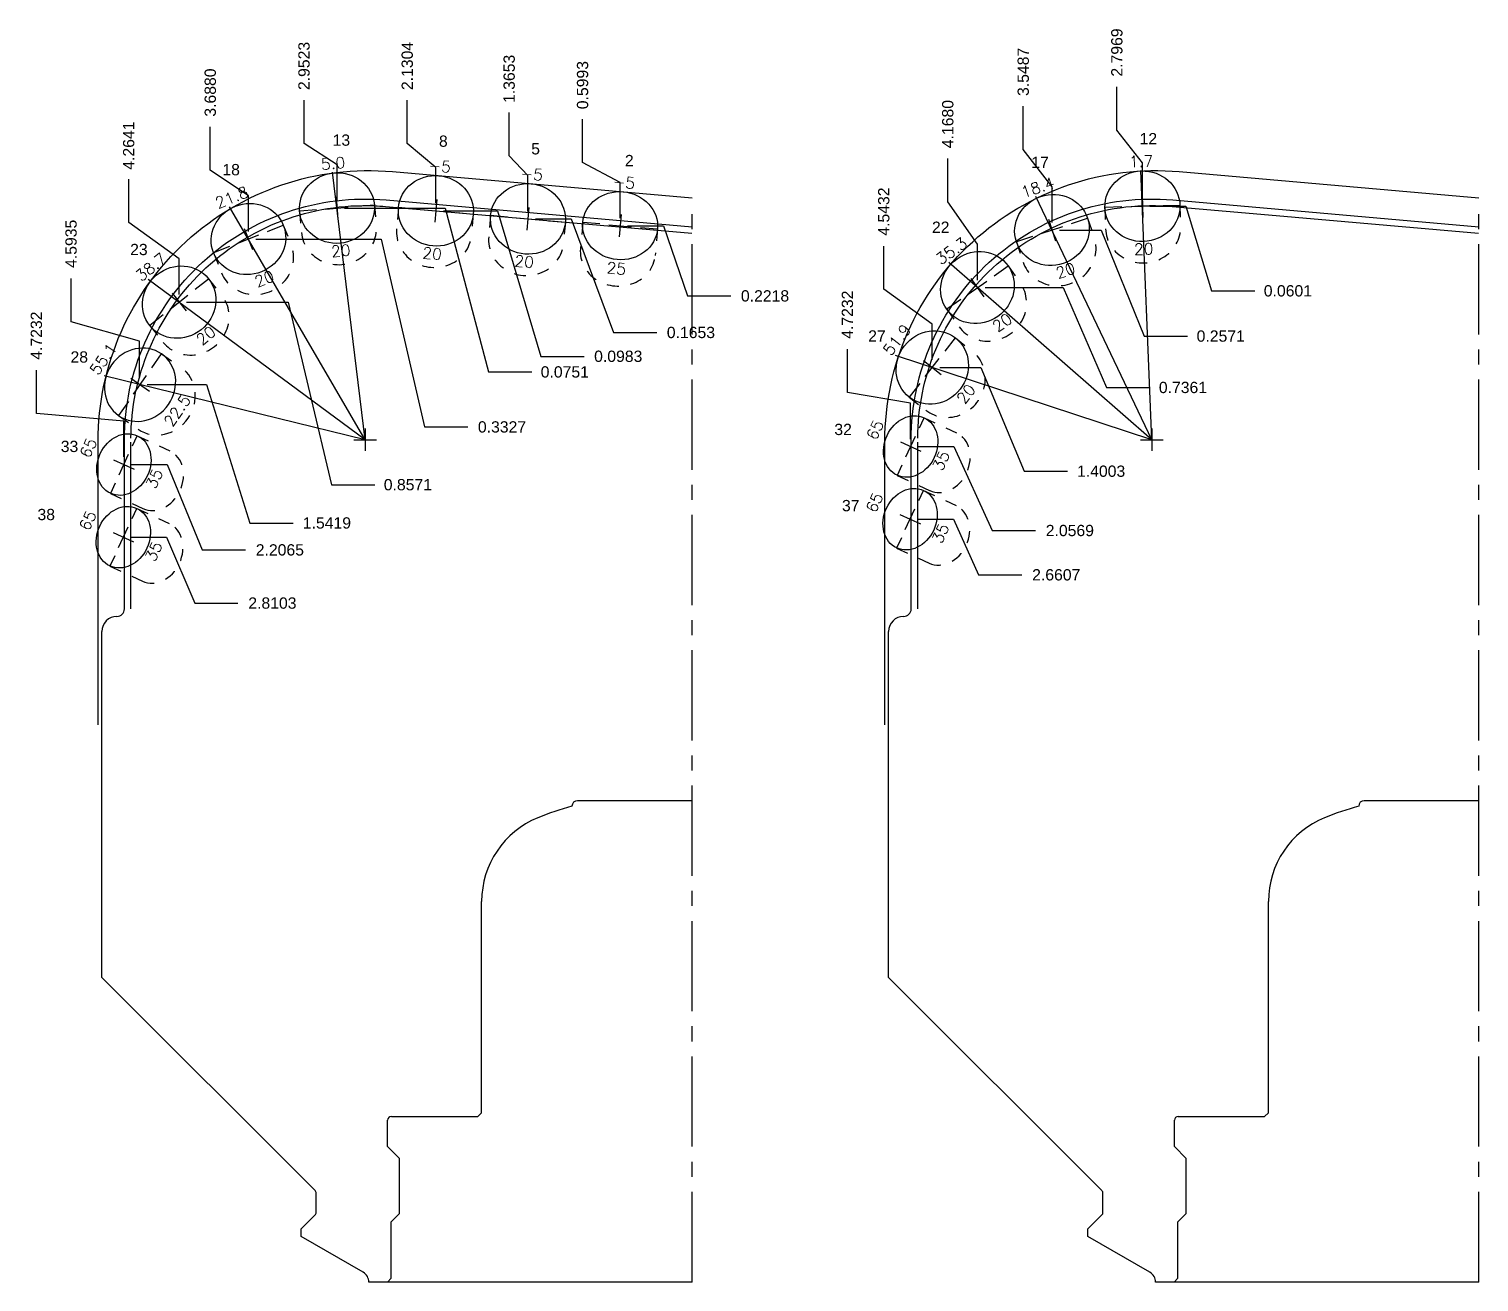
# Model space of a CAD drawing. Header units: inches. Extents: x 113.3 to 164.8, y -27 to 25.4.
# Drawn here: x 144.68 to 156.73, y 3.67 to 14.08 of the extents above; entities that cross this region are included whole.
import ezdxf
from ezdxf.enums import TextEntityAlignment as Align

# ---------------------------------------------------------------- set-up
doc = ezdxf.new("R2010")
doc.units = ezdxf.units.IN
doc.header["$MEASUREMENT"] = 0
doc.header["$PDMODE"] = 35
doc.linetypes.add('CENTER2', pattern=[1.125, 0.75, -0.125, 0.125, -0.125])
doc.linetypes.add('HIDDEN2', pattern=[0.1875, 0.125, -0.0625])
doc.layers.get('Defpoints').update_dxf_attribs({"color": 10})
doc.layers.add('Blade_4', color=7, linetype='Continuous', true_color=0x00cccc)
doc.layers.add('Blade_5', color=7, linetype='Continuous', true_color=0x0066cc)
doc.layers.add('CLine', color=5, linetype='CENTER2')
doc.styles.add('RomanS', font='romans')
doc.styles.get("Standard").update_dxf_attribs({"font": 'arial.ttf'})
doc.dimstyles.get("Standard").update_dxf_attribs({"dimtxt": 0.09375, "dimasz": 0.18, "dimexe": 0.18, "dimexo": 0.0625, "dimgap": 0.09, "dimtad": 0, "dimtih": 1, "dimtoh": 1, "dimdec": 4, "dimzin": 0, "dimdsep": 46, "dimtxsty": 'Standard', "dimcen": 0.09, "dimadec": 4, "dimazin": 0, "dimtfac": 1, "dimtdec": 4, "dimtofl": 0, "dimtmove": 0, "dimatfit": 3, "dimfxl": 1, "dimtolj": 1, "dimtzin": 0, "dimarcsym": 0})

# ---------------------------------------------------------------- blocks, each defined once
blk = doc.blocks.new('CMark')
at = {"layer": 'CLine'}
for p, q in [((-0.094, 0), (0.094, 0)), ((0, 0.094), (0, -0.094))]:
    blk.add_line(p, q, dxfattribs=at)
blk = doc.blocks.new('1613@20')
for p, q in [((-0.17, 0), (-0.312, 0)), ((0.171, 0), (0.312, 0))]:
    blk.add_line(p, q)
at = {"color": 8, "linetype": 'HIDDEN2', "ltscale": 0.5}
blk.add_line((-0.312, 0), (-0.312, -0.178), dxfattribs=at)
at = {"color": 8, "linetype": 'HIDDEN2', "ltscale": 0.5, "flags": 128}
blk.add_lwpolyline([(0.312, 0), (0.312, -0.178)], dxfattribs=at)
blk.add_ellipse((0, 0), major_axis=(-0.312, 0), ratio=0.939693, start_param=-3.141592653589793, end_param=3.141592653589793)
at = {"color": 8, "linetype": 'HIDDEN2', "ltscale": 0.5}
blk.add_ellipse((0, -0.178), major_axis=(-0.312, 0), ratio=0.939693, start_param=0, end_param=3.141593, dxfattribs=at)
blk.add_blockref('CMark', (0, 0))
at = {"style": 'RomanS'}
blk.add_text('20', height=0.094, dxfattribs=at).set_placement((0, -0.356), align=Align.MIDDLE_CENTER)
blk.add_attdef('ANG', text='', height=0.094, dxfattribs=at).set_placement((0, 0.298), align=Align.BOTTOM_CENTER)
blk = doc.blocks.new('1613@25')
for p, q in [((-0.17, 0), (-0.312, 0)), ((0.171, 0), (0.312, 0))]:
    blk.add_line(p, q)
at = {"color": 8, "linetype": 'HIDDEN2', "ltscale": 0.5}
blk.add_line((-0.312, 0), (-0.312, -0.22), dxfattribs=at)
at = {"color": 8, "linetype": 'HIDDEN2', "ltscale": 0.5, "flags": 128}
blk.add_lwpolyline([(0.312, 0), (0.312, -0.22)], dxfattribs=at)
blk.add_ellipse((0, 0), major_axis=(-0.312, 0), ratio=0.906308, start_param=-3.141592653589793, end_param=3.141592653589793)
at = {"color": 8, "linetype": 'HIDDEN2', "ltscale": 0.5}
blk.add_ellipse((0, -0.22), major_axis=(-0.312, 0), ratio=0.906308, start_param=0, end_param=3.141593, dxfattribs=at)
blk.add_blockref('CMark', (0, 0))
at = {"style": 'RomanS'}
blk.add_text('25', height=0.094, dxfattribs=at).set_placement((0, -0.356), align=Align.MIDDLE_CENTER)
blk.add_attdef('ANG', text='', height=0.094, dxfattribs=at).set_placement((0, 0.287), align=Align.BOTTOM_CENTER)
blk = doc.blocks.new('*D98')
at = {"layer": 'Blade_4', "color": 0, "lineweight": -2, "transparency": 16777216}
for p, q in [((149.285, 12.969), (149.285, 13.329)), ((149.597, 12.805), (149.285, 12.969)), ((149.597, 12.507), (149.597, 12.805))]:
    blk.add_line(p, q, dxfattribs=at)
at = {"layer": 'Defpoints', "color": 0, "transparency": 16777216}
for p in [(149.285, 13.329), (150.196, 12.667), (149.597, 12.445)]:
    blk.add_point(p, dxfattribs=at)
at = {"layer": 'Blade_4', "color": 0, "transparency": 16777216, "insert": (149.285, 13.613), "char_height": 0.0938, "attachment_point": 5, "rotation": 90}
blk.add_mtext('\\A1;0.5993', dxfattribs=at)
blk = doc.blocks.new('*D99')
at = {"layer": 'Blade_4', "color": 0, "lineweight": -2, "transparency": 16777216}
for p, q in [((148.675, 13.025), (148.675, 13.385)), ((148.831, 12.861), (148.675, 13.025)), ((148.831, 12.564), (148.831, 12.861))]:
    blk.add_line(p, q, dxfattribs=at)
at = {"layer": 'Defpoints', "color": 0, "transparency": 16777216}
for p in [(148.675, 13.385), (150.196, 12.667), (148.831, 12.501)]:
    blk.add_point(p, dxfattribs=at)
at = {"layer": 'Blade_4', "color": 0, "transparency": 16777216, "insert": (148.675, 13.665), "char_height": 0.0938, "attachment_point": 5, "rotation": 90}
blk.add_mtext('\\A1;1.3653', dxfattribs=at)
blk = doc.blocks.new('*D100')
at = {"layer": 'Blade_4', "color": 0, "lineweight": -2, "transparency": 16777216}
for p, q in [((147.828, 13.127), (147.828, 13.487)), ((148.066, 12.928), (147.828, 13.127)), ((148.066, 12.631), (148.066, 12.928))]:
    blk.add_line(p, q, dxfattribs=at)
at = {"layer": 'Defpoints', "color": 0, "transparency": 16777216}
for p in [(147.828, 13.487), (150.196, 12.667), (148.066, 12.568)]:
    blk.add_point(p, dxfattribs=at)
at = {"layer": 'Blade_4', "color": 0, "transparency": 16777216, "insert": (147.828, 13.772), "char_height": 0.0938, "attachment_point": 5, "rotation": 90}
blk.add_mtext('\\A1;2.1304', dxfattribs=at)
blk = doc.blocks.new('*D101')
at = {"layer": 'Blade_4', "color": 0, "lineweight": -2, "transparency": 16777216}
for p, q in [((146.97, 13.127), (146.97, 13.487)), ((147.244, 12.951), (146.97, 13.127)), ((147.244, 12.654), (147.244, 12.951))]:
    blk.add_line(p, q, dxfattribs=at)
at = {"layer": 'Defpoints', "color": 0, "transparency": 16777216}
for p in [(146.97, 13.487), (150.196, 12.667), (147.244, 12.591)]:
    blk.add_point(p, dxfattribs=at)
at = {"layer": 'Blade_4', "color": 0, "transparency": 16777216, "insert": (146.97, 13.772), "char_height": 0.0938, "attachment_point": 5, "rotation": 90}
blk.add_mtext('\\A1;2.9523', dxfattribs=at)
blk = doc.blocks.new('*D102')
at = {"layer": 'Blade_4', "color": 0, "lineweight": -2, "transparency": 16777216}
for p, q in [((146.191, 12.907), (146.191, 13.267)), ((146.508, 12.694), (146.191, 12.907)), ((146.508, 12.396), (146.508, 12.694))]:
    blk.add_line(p, q, dxfattribs=at)
at = {"layer": 'Defpoints', "color": 0, "transparency": 16777216}
for p in [(146.191, 13.267), (150.196, 12.667), (146.508, 12.334)]:
    blk.add_point(p, dxfattribs=at)
at = {"layer": 'Blade_4', "color": 0, "transparency": 16777216, "insert": (146.191, 13.551), "char_height": 0.0938, "attachment_point": 5, "rotation": 90}
blk.add_mtext('\\A1;3.6880', dxfattribs=at)
blk = doc.blocks.new('*D103')
at = {"layer": 'Blade_4', "color": 0, "lineweight": -2, "transparency": 16777216}
for p, q in [((145.513, 12.472), (145.513, 12.832)), ((145.932, 12.169), (145.513, 12.472)), ((145.932, 11.872), (145.932, 12.169))]:
    blk.add_line(p, q, dxfattribs=at)
at = {"layer": 'Defpoints', "color": 0, "transparency": 16777216}
for p in [(145.513, 12.832), (150.196, 12.667), (145.932, 11.809)]:
    blk.add_point(p, dxfattribs=at)
at = {"layer": 'Blade_4', "color": 0, "transparency": 16777216, "insert": (145.513, 13.11), "char_height": 0.0938, "attachment_point": 5, "rotation": 90}
blk.add_mtext('\\A1;4.2641', dxfattribs=at)
blk = doc.blocks.new('*D104')
at = {"layer": 'Blade_4', "color": 0, "lineweight": -2, "transparency": 16777216}
for p, q in [((149.659, 12.445), (149.957, 12.445)), ((149.957, 12.445), (150.156, 11.861)), ((150.156, 11.861), (150.516, 11.861))]:
    blk.add_line(p, q, dxfattribs=at)
at = {"layer": 'Defpoints', "color": 0, "transparency": 16777216}
for p in [(150.196, 12.667), (149.597, 12.445), (150.516, 11.861)]:
    blk.add_point(p, dxfattribs=at)
at = {"layer": 'Blade_4', "color": 0, "transparency": 16777216, "insert": (150.801, 11.861), "char_height": 0.0938, "attachment_point": 5}
blk.add_mtext('\\A1;0.2218', dxfattribs=at)
blk = doc.blocks.new('*D105')
at = {"layer": 'Blade_4', "color": 0, "lineweight": -2, "transparency": 16777216}
for p, q in [((148.893, 12.501), (149.191, 12.501)), ((149.191, 12.501), (149.541, 11.557)), ((149.541, 11.557), (149.901, 11.557))]:
    blk.add_line(p, q, dxfattribs=at)
at = {"layer": 'Defpoints', "color": 0, "transparency": 16777216}
for p in [(150.196, 12.667), (148.831, 12.501), (149.901, 11.557)]:
    blk.add_point(p, dxfattribs=at)
at = {"layer": 'Blade_4', "color": 0, "transparency": 16777216, "insert": (150.185, 11.557), "char_height": 0.0938, "attachment_point": 5}
blk.add_mtext('\\A1;0.1653', dxfattribs=at)
blk = doc.blocks.new('*D106')
at = {"layer": 'Blade_4', "color": 0, "lineweight": -2, "transparency": 16777216}
for p, q in [((148.128, 12.568), (148.577, 12.568)), ((148.577, 12.568), (148.937, 11.359)), ((148.937, 11.359), (149.297, 11.359))]:
    blk.add_line(p, q, dxfattribs=at)
at = {"layer": 'Defpoints', "color": 0, "transparency": 16777216}
for p in [(150.196, 12.667), (148.066, 12.568), (149.297, 11.359)]:
    blk.add_point(p, dxfattribs=at)
at = {"layer": 'Blade_4', "color": 0, "transparency": 16777216, "insert": (149.581, 11.359), "char_height": 0.0938, "attachment_point": 5}
blk.add_mtext('\\A1;0.0983', dxfattribs=at)
blk = doc.blocks.new('*D107')
at = {"layer": 'Blade_4', "color": 0, "lineweight": -2, "transparency": 16777216}
for p, q in [((147.306, 12.591), (148.142, 12.591)), ((148.142, 12.591), (148.502, 11.229)), ((148.502, 11.229), (148.862, 11.229))]:
    blk.add_line(p, q, dxfattribs=at)
at = {"layer": 'Defpoints', "color": 0, "transparency": 16777216}
for p in [(150.196, 12.667), (147.244, 12.591), (148.862, 11.229)]:
    blk.add_point(p, dxfattribs=at)
at = {"layer": 'Blade_4', "color": 0, "transparency": 16777216, "insert": (149.137, 11.229), "char_height": 0.0938, "attachment_point": 5}
blk.add_mtext('\\A1;0.0751', dxfattribs=at)
blk = doc.blocks.new('*D108')
at = {"layer": 'Blade_4', "color": 0, "lineweight": -2, "transparency": 16777216}
for p, q in [((146.57, 12.334), (147.611, 12.334)), ((147.611, 12.334), (147.971, 10.772)), ((147.971, 10.772), (148.331, 10.772))]:
    blk.add_line(p, q, dxfattribs=at)
at = {"layer": 'Defpoints', "color": 0, "transparency": 16777216}
for p in [(150.196, 12.667), (146.508, 12.334), (148.331, 10.772)]:
    blk.add_point(p, dxfattribs=at)
at = {"layer": 'Blade_4', "color": 0, "transparency": 16777216, "insert": (148.615, 10.772), "char_height": 0.0938, "attachment_point": 5}
blk.add_mtext('\\A1;0.3327', dxfattribs=at)
blk = doc.blocks.new('*D109')
at = {"layer": 'Blade_4', "color": 0, "lineweight": -2, "transparency": 16777216}
for p, q in [((145.994, 11.809), (146.837, 11.809)), ((146.837, 11.809), (147.197, 10.292)), ((147.197, 10.292), (147.557, 10.292))]:
    blk.add_line(p, q, dxfattribs=at)
at = {"layer": 'Defpoints', "color": 0, "transparency": 16777216}
for p in [(150.196, 12.667), (145.932, 11.809), (147.557, 10.292)]:
    blk.add_point(p, dxfattribs=at)
at = {"layer": 'Blade_4', "color": 0, "transparency": 16777216, "insert": (147.833, 10.292), "char_height": 0.0938, "attachment_point": 5}
blk.add_mtext('\\A1;0.8571', dxfattribs=at)
blk = doc.blocks.new('*D116')
at = {"layer": 'Blade_5', "color": 0, "lineweight": -2, "transparency": 16777216}
for p, q in [((153.725, 13.239), (153.725, 13.599)), ((153.937, 12.966), (153.725, 13.239)), ((153.937, 12.669), (153.937, 12.966))]:
    blk.add_line(p, q, dxfattribs=at)
at = {"layer": 'Defpoints', "color": 0, "transparency": 16777216}
for p in [(153.725, 13.599), (156.734, 12.667), (153.937, 12.606)]:
    blk.add_point(p, dxfattribs=at)
at = {"layer": 'Blade_5', "color": 0, "transparency": 16777216, "insert": (153.725, 13.884), "char_height": 0.0938, "attachment_point": 5, "rotation": 90}
blk.add_mtext('\\A1;2.7969', dxfattribs=at)
blk = doc.blocks.new('*D117')
at = {"layer": 'Blade_5', "color": 0, "lineweight": -2, "transparency": 16777216}
for p, q in [((152.947, 13.079), (152.947, 13.439)), ((153.186, 12.769), (152.947, 13.079)), ((153.186, 12.472), (153.186, 12.769))]:
    blk.add_line(p, q, dxfattribs=at)
at = {"layer": 'Defpoints', "color": 0, "transparency": 16777216}
for p in [(152.947, 13.439), (156.734, 12.667), (153.186, 12.409)]:
    blk.add_point(p, dxfattribs=at)
at = {"layer": 'Blade_5', "color": 0, "transparency": 16777216, "insert": (152.947, 13.723), "char_height": 0.0938, "attachment_point": 5, "rotation": 90}
blk.add_mtext('\\A1;3.5487', dxfattribs=at)
blk = doc.blocks.new('*D118')
at = {"layer": 'Blade_5', "color": 0, "lineweight": -2, "transparency": 16777216}
for p, q in [((152.32, 12.642), (152.32, 13.002)), ((152.566, 12.29), (152.32, 12.642)), ((152.566, 11.993), (152.566, 12.29))]:
    blk.add_line(p, q, dxfattribs=at)
at = {"layer": 'Defpoints', "color": 0, "transparency": 16777216}
for p in [(152.32, 13.002), (156.734, 12.667), (152.566, 11.93)]:
    blk.add_point(p, dxfattribs=at)
at = {"layer": 'Blade_5', "color": 0, "transparency": 16777216, "insert": (152.32, 13.289), "char_height": 0.0938, "attachment_point": 5, "rotation": 90}
blk.add_mtext('\\A1;4.1680', dxfattribs=at)
blk = doc.blocks.new('*D119')
at = {"layer": 'Blade_5', "color": 0, "lineweight": -2, "transparency": 16777216}
for p, q in [((151.788, 11.916), (151.788, 12.276)), ((152.191, 11.626), (151.788, 11.916)), ((152.191, 11.329), (152.191, 11.626))]:
    blk.add_line(p, q, dxfattribs=at)
at = {"layer": 'Defpoints', "color": 0, "transparency": 16777216}
for p in [(156.734, 12.667), (151.788, 12.276), (152.191, 11.266)]:
    blk.add_point(p, dxfattribs=at)
at = {"layer": 'Blade_5', "color": 0, "transparency": 16777216, "insert": (151.788, 12.562), "char_height": 0.0938, "attachment_point": 5, "rotation": 90}
blk.add_mtext('\\A1;4.5432', dxfattribs=at)
blk = doc.blocks.new('*D120')
at = {"layer": 'Blade_5', "color": 0, "lineweight": -2, "transparency": 16777216}
for p, q in [((154, 12.606), (154.297, 12.606)), ((154.297, 12.606), (154.511, 11.903)), ((154.511, 11.903), (154.871, 11.903))]:
    blk.add_line(p, q, dxfattribs=at)
at = {"layer": 'Defpoints', "color": 0, "transparency": 16777216}
for p in [(156.734, 12.667), (153.937, 12.606), (154.871, 11.903)]:
    blk.add_point(p, dxfattribs=at)
at = {"layer": 'Blade_5', "color": 0, "transparency": 16777216, "insert": (155.146, 11.903), "char_height": 0.0938, "attachment_point": 5}
blk.add_mtext('\\A1;0.0601', dxfattribs=at)
blk = doc.blocks.new('*D121')
at = {"layer": 'Blade_5', "color": 0, "lineweight": -2, "transparency": 16777216}
for p, q in [((153.248, 12.409), (153.593, 12.409)), ((153.593, 12.409), (153.953, 11.527)), ((153.953, 11.527), (154.313, 11.527))]:
    blk.add_line(p, q, dxfattribs=at)
at = {"layer": 'Defpoints', "color": 0, "transparency": 16777216}
for p in [(156.734, 12.667), (153.186, 12.409), (154.313, 11.527)]:
    blk.add_point(p, dxfattribs=at)
at = {"layer": 'Blade_5', "color": 0, "transparency": 16777216, "insert": (154.588, 11.527), "char_height": 0.0938, "attachment_point": 5}
blk.add_mtext('\\A1;0.2571', dxfattribs=at)
blk = doc.blocks.new('*D122')
at = {"layer": 'Blade_5', "color": 0, "lineweight": -2, "transparency": 16777216}
for p, q in [((152.629, 11.93), (153.278, 11.93)), ((153.278, 11.93), (153.638, 11.1)), ((153.638, 11.1), (153.998, 11.1))]:
    blk.add_line(p, q, dxfattribs=at)
at = {"layer": 'Defpoints', "color": 0, "transparency": 16777216}
for p in [(156.734, 12.667), (152.566, 11.93), (153.998, 11.1)]:
    blk.add_point(p, dxfattribs=at)
at = {"layer": 'Blade_5', "color": 0, "transparency": 16777216, "insert": (154.274, 11.1), "char_height": 0.0938, "attachment_point": 5}
blk.add_mtext('\\A1;0.7361', dxfattribs=at)
blk = doc.blocks.new('*D123')
at = {"layer": 'Blade_5', "color": 0, "lineweight": -2, "transparency": 16777216}
for p, q in [((152.254, 11.266), (152.594, 11.266)), ((152.594, 11.266), (152.954, 10.404)), ((152.954, 10.404), (153.314, 10.404))]:
    blk.add_line(p, q, dxfattribs=at)
at = {"layer": 'Defpoints', "color": 0, "transparency": 16777216}
for p in [(156.734, 12.667), (152.191, 11.266), (153.314, 10.404)]:
    blk.add_point(p, dxfattribs=at)
at = {"layer": 'Blade_5', "color": 0, "transparency": 16777216, "insert": (153.594, 10.404), "char_height": 0.0938, "attachment_point": 5}
blk.add_mtext('\\A1;1.4003', dxfattribs=at)
blk = doc.blocks.new('*D134')
at = {"layer": 'Blade_4', "color": 0, "lineweight": -2, "transparency": 16777216}
for p, q in [((145.034, 11.647), (145.034, 12.007)), ((145.603, 11.485), (145.034, 11.647)), ((145.603, 11.187), (145.603, 11.485))]:
    blk.add_line(p, q, dxfattribs=at)
at = {"layer": 'Defpoints', "color": 0, "transparency": 16777216}
for p in [(150.196, 12.667), (145.034, 12.007), (145.603, 11.125)]:
    blk.add_point(p, dxfattribs=at)
at = {"layer": 'Blade_4', "color": 0, "transparency": 16777216, "insert": (145.034, 12.294), "char_height": 0.0938, "attachment_point": 5, "rotation": 90}
blk.add_mtext('\\A1;4.5935', dxfattribs=at)
blk = doc.blocks.new('*D135')
at = {"layer": 'Blade_4', "color": 0, "lineweight": -2, "transparency": 16777216}
for p, q in [((145.665, 11.125), (146.16, 11.125)), ((146.16, 11.125), (146.52, 9.974)), ((146.52, 9.974), (146.88, 9.974))]:
    blk.add_line(p, q, dxfattribs=at)
at = {"layer": 'Defpoints', "color": 0, "transparency": 16777216}
for p in [(150.196, 12.667), (145.603, 11.125), (146.88, 9.974)]:
    blk.add_point(p, dxfattribs=at)
at = {"layer": 'Blade_4', "color": 0, "transparency": 16777216, "insert": (147.16, 9.974), "char_height": 0.0938, "attachment_point": 5}
blk.add_mtext('\\A1;1.5419', dxfattribs=at)
blk = doc.blocks.new('1313@35')
for p, q in [((-0.17, 0), (-0.265, 0)), ((0.171, 0), (0.264, 0))]:
    blk.add_line(p, q)
at = {"color": 8, "linetype": 'HIDDEN2', "ltscale": 0.5}
blk.add_line((-0.265, 0), (-0.265, -0.298), dxfattribs=at)
at = {"color": 8, "linetype": 'HIDDEN2', "ltscale": 0.5, "flags": 128}
blk.add_lwpolyline([(0.264, 0), (0.264, -0.298)], dxfattribs=at)
blk.add_ellipse((0, 0), major_axis=(0.264, 0), ratio=0.819152)
at = {"color": 8, "linetype": 'HIDDEN2', "ltscale": 0.5}
blk.add_ellipse((0, -0.298), major_axis=(0.264, 0), ratio=0.819152, start_param=3.141593, end_param=6.283185, dxfattribs=at)
blk.add_blockref('CMark', (0, 0))
at = {"style": 'RomanS'}
blk.add_text('35', height=0.094, dxfattribs=at).set_placement((0, -0.279), align=Align.MIDDLE_CENTER)
blk.add_attdef('ANG', text='', height=0.094, dxfattribs=at).set_placement((0, 0.251), align=Align.BOTTOM_CENTER)
blk = doc.blocks.new('*D138')
at = {"layer": 'Blade_4', "color": 0, "lineweight": -2, "transparency": 16777216}
for p, q in [((144.746, 10.885), (144.746, 11.245)), ((145.473, 10.82), (144.746, 10.885)), ((145.473, 10.523), (145.473, 10.82))]:
    blk.add_line(p, q, dxfattribs=at)
at = {"layer": 'Defpoints', "color": 0, "transparency": 16777216}
for p in [(150.196, 12.667), (144.746, 11.245), (145.473, 10.46)]:
    blk.add_point(p, dxfattribs=at)
at = {"layer": 'Blade_4', "color": 0, "transparency": 16777216, "insert": (144.746, 11.531), "char_height": 0.0938, "attachment_point": 5, "rotation": 90}
blk.add_mtext('\\A1;4.7232', dxfattribs=at)
blk = doc.blocks.new('*D139')
at = {"layer": 'Blade_4', "color": 0, "lineweight": -2, "transparency": 16777216}
for p, q in [((145.535, 10.46), (145.833, 10.46)), ((145.833, 10.46), (146.123, 9.75)), ((146.123, 9.75), (146.483, 9.75))]:
    blk.add_line(p, q, dxfattribs=at)
at = {"layer": 'Defpoints', "color": 0, "transparency": 16777216}
for p in [(150.196, 12.667), (145.473, 10.46), (146.483, 9.75)]:
    blk.add_point(p, dxfattribs=at)
at = {"layer": 'Blade_4', "color": 0, "transparency": 16777216, "insert": (146.769, 9.75), "char_height": 0.0938, "attachment_point": 5}
blk.add_mtext('\\A1;2.2065', dxfattribs=at)
blk = doc.blocks.new('*D140')
at = {"layer": 'Blade_4', "color": 0, "lineweight": -2, "transparency": 16777216}
for p, q in [((145.531, 9.856), (145.828, 9.856)), ((145.828, 9.856), (146.061, 9.308)), ((146.061, 9.308), (146.421, 9.308))]:
    blk.add_line(p, q, dxfattribs=at)
at = {"layer": 'Defpoints', "color": 0, "transparency": 16777216}
for p in [(150.196, 12.667), (145.468, 9.856), (146.421, 9.308)]:
    blk.add_point(p, dxfattribs=at)
at = {"layer": 'Blade_4', "color": 0, "transparency": 16777216, "insert": (146.707, 9.308), "char_height": 0.0938, "attachment_point": 5}
blk.add_mtext('\\A1;2.8103', dxfattribs=at)
blk = doc.blocks.new('*D143')
at = {"layer": 'Blade_5', "color": 0, "lineweight": -2, "transparency": 16777216}
for p, q in [((151.486, 11.059), (151.486, 11.419)), ((152.011, 10.97), (151.486, 11.059)), ((152.011, 10.672), (152.011, 10.97))]:
    blk.add_line(p, q, dxfattribs=at)
at = {"layer": 'Defpoints', "color": 0, "transparency": 16777216}
for p in [(156.734, 12.667), (151.486, 11.419), (152.011, 10.61)]:
    blk.add_point(p, dxfattribs=at)
at = {"layer": 'Blade_5', "color": 0, "transparency": 16777216, "insert": (151.486, 11.705), "char_height": 0.0938, "attachment_point": 5, "rotation": 90}
blk.add_mtext('\\A1;4.7232', dxfattribs=at)
blk = doc.blocks.new('*D144')
at = {"layer": 'Blade_5', "color": 0, "lineweight": -2, "transparency": 16777216}
for p, q in [((152.073, 10.61), (152.371, 10.61)), ((152.371, 10.61), (152.689, 9.911)), ((152.689, 9.911), (153.049, 9.911))]:
    blk.add_line(p, q, dxfattribs=at)
at = {"layer": 'Defpoints', "color": 0, "transparency": 16777216}
for p in [(156.734, 12.667), (152.011, 10.61), (153.049, 9.911)]:
    blk.add_point(p, dxfattribs=at)
at = {"layer": 'Blade_5', "color": 0, "transparency": 16777216, "insert": (153.334, 9.911), "char_height": 0.0938, "attachment_point": 5}
blk.add_mtext('\\A1;2.0569', dxfattribs=at)
blk = doc.blocks.new('*D145')
at = {"layer": 'Blade_5', "color": 0, "lineweight": -2, "transparency": 16777216}
for p, q in [((152.069, 10.006), (152.367, 10.006)), ((152.367, 10.006), (152.576, 9.543)), ((152.576, 9.543), (152.936, 9.543))]:
    blk.add_line(p, q, dxfattribs=at)
at = {"layer": 'Defpoints', "color": 0, "transparency": 16777216}
for p in [(156.734, 12.667), (152.007, 10.006), (152.936, 9.543)]:
    blk.add_point(p, dxfattribs=at)
at = {"layer": 'Blade_5', "color": 0, "transparency": 16777216, "insert": (153.221, 9.543), "char_height": 0.0938, "attachment_point": 5}
blk.add_mtext('\\A1;2.6607', dxfattribs=at)
blk = doc.blocks.new('1613@22.5')
for p, q in [((-0.17, 0), (-0.312, 0)), ((0.171, 0), (0.312, 0))]:
    blk.add_line(p, q)
at = {"color": 8, "linetype": 'HIDDEN2', "ltscale": 0.5}
blk.add_line((-0.312, 0), (-0.312, -0.178), dxfattribs=at)
at = {"color": 8, "linetype": 'HIDDEN2', "ltscale": 0.5, "flags": 128}
blk.add_lwpolyline([(0.312, 0), (0.312, -0.178)], dxfattribs=at)
at = {"extrusion": (0, 0, -1)}
blk.add_ellipse((0, 0), major_axis=(-0.312, 0), ratio=0.92388, start_param=-3.141592653589793, end_param=3.141592653589793, dxfattribs=at)
at = {"color": 8, "linetype": 'HIDDEN2', "ltscale": 0.5}
blk.add_ellipse((0, -0.199), major_axis=(0.312, 0), ratio=0.92388, start_param=3.141593, end_param=6.283185, dxfattribs=at)
blk.add_blockref('CMark', (0, 0))
at = {"style": 'RomanS'}
blk.add_text('22.5', height=0.094, dxfattribs=at).set_placement((0, -0.377), align=Align.MIDDLE_CENTER)
blk.add_attdef('ANG', text='', height=0.094, dxfattribs=at).set_placement((0, 0.298), align=Align.BOTTOM_CENTER)

msp = doc.modelspace()

# ---------------------------------------------------------------- linework, layer by layer
for p, q in [((145.28973, 6.19776), (145.28973, 9.07276)), ((151.82794, 6.19776), (151.82794, 9.07276)), ((150.19598, 7.66651), (149.24287, 7.66651)), ((156.73419, 7.66651), (155.78108, 7.66651)), ((148.44598, 5.07276), (148.44598, 6.82987)), ((154.98419, 5.07276), (154.98419, 6.82987)), ((147.06183, 4.42566), (145.28973, 6.19776)), ((153.60004, 4.42566), (151.82794, 6.19776)), ((148.44598, 5.07276), (148.41473, 5.04151)), ((154.98419, 5.07276), (154.95294, 5.04151)), ((147.66473, 4.79151), (147.66473, 5.01026)), ((147.69598, 5.04151), (148.41473, 5.04151)), ((154.20294, 4.79151), (154.20294, 5.01026)), ((154.23419, 5.04151), (154.95294, 5.04151)), ((147.76363, 4.69261), (147.66473, 4.79151)), ((154.30184, 4.69261), (154.20294, 4.79151)), ((147.76363, 4.23666), (147.76363, 4.69261)), ((154.30184, 4.23666), (154.30184, 4.69261)), ((147.07098, 4.24584), (147.07098, 4.40357)), ((153.60919, 4.24584), (153.60919, 4.40357)), ((146.94598, 4.1079), (147.06183, 4.22374)), ((147.69348, 4.16651), (147.76363, 4.23666)), ((153.48419, 4.1079), (153.60004, 4.22374)), ((154.23169, 4.16651), (154.30184, 4.23666)), ((146.94598, 4.0454), (146.94598, 4.1079)), ((147.69348, 3.69776), (147.69348, 4.16651)), ((153.48419, 4.0454), (153.48419, 4.1079)), ((154.23169, 3.69776), (154.23169, 4.16651)), ((147.46161, 3.7477), (146.94598, 4.0454)), ((153.99982, 3.7477), (153.48419, 4.0454)), ((147.66223, 3.66651), (147.50848, 3.66651)), ((147.69348, 3.69776), (147.66223, 3.66651)), ((150.19598, 3.66651), (147.66223, 3.66651)), ((154.20044, 3.66651), (154.04669, 3.66651)), ((154.23169, 3.69776), (154.20044, 3.66651)), ((156.73419, 3.66651), (154.20044, 3.66651))]:
    msp.add_line(p, q)
at = {"color": 5}
for points in [[(145.25848, 8.2978), (145.25848, 10.65309, -0.44001053), (147.70459, 12.89453), (150.19598, 12.67656)], [(151.79669, 8.2978), (151.79669, 10.65309, -0.44001053), (154.24279, 12.89453), (156.73419, 12.67656)]]:
    msp.add_lwpolyline(points, format="xyb", dxfattribs=at)
for points in [[(145.47723, 9.26026), (145.47723, 10.66651, -0.44001053), (147.65155, 12.6589), (150.19598, 12.43629)], [(152.01544, 9.26026), (152.01544, 10.66651, -0.44001053), (154.18975, 12.6589), (156.73419, 12.43629)]]:
    msp.add_lwpolyline(points, format="xyb")
at = {"color": 1}
for points in [[(146.78777, 12.48596, -0.10094175), (147.55539, 12.61064)], [(147.55539, 12.61064, -0.01177187), (147.64681, 12.60481), (148.32059, 12.54586)], [(153.32597, 12.48596, -0.10094175), (154.0936, 12.61064)], [(154.0936, 12.61064, -0.01177187), (154.18502, 12.60481), (154.85879, 12.54586)], [(146.11836, 12.05907, -0.10309649), (146.78777, 12.48596)], [(152.65657, 12.05907, -0.10309649), (153.32597, 12.48596)], [(145.68171, 11.41607, -0.10088399), (146.11836, 12.05907)], [(152.21991, 11.41607, -0.10088399), (152.65657, 12.05907)], [(145.53157, 10.6783, -0.0976605), (145.68171, 11.41607)], [(152.06978, 10.6783, -0.0976605), (152.21991, 11.41607)]]:
    msp.add_lwpolyline(points, format="xyb", dxfattribs=at)
for points in [[(148.32059, 12.54586), (150.19125, 12.3822)], [(154.85879, 12.54586), (156.72946, 12.3822)], [(145.53153, 9.26026), (145.53153, 10.64475)], [(152.06974, 9.26026), (152.06974, 10.64475)]]:
    msp.add_lwpolyline(points, dxfattribs=at)
for centre, radius, start, end in [((145.41473, 9.07276), 0.125, 90, 180), ((145.41473, 9.26026), 0.0625, 270, 0), ((151.95294, 9.07276), 0.125, 90, 180), ((151.95294, 9.26026), 0.0625, 270, 0), ((149.8127, 5.31803), 2.38279, 105, 112.191551), ((149.24287, 7.61962), 0.04689, 90, 180), ((156.3509, 5.31803), 2.38279, 105, 112.191551), ((155.78108, 7.61962), 0.04689, 90, 180), ((149.19598, 6.82987), 0.75, 112.191551, 180), ((155.73419, 6.82987), 0.75, 112.191551, 180), ((147.69598, 5.01026), 0.03125, 90, 180), ((154.23419, 5.01026), 0.03125, 90, 180), ((147.03973, 4.40357), 0.03125, 0, 45), ((153.57794, 4.40357), 0.03125, 0, 45), ((147.03973, 4.24584), 0.03125, 315, 0), ((153.57794, 4.24584), 0.03125, 315, 0), ((147.41473, 3.66651), 0.09375, 0, 60), ((153.95294, 3.66651), 0.09375, 0, 60)]:
    msp.add_arc(centre, radius, start, end)
at = {"layer": 'Blade_4'}
for q in [(147.20742, 12.88957), (146.35157, 12.6028), (145.67584, 11.99871), (145.30878, 11.19648)]:
    msp.add_line((147.47723, 10.66651), q, dxfattribs=at)
at = {"layer": 'Blade_5'}
for q in [(153.92522, 12.90405), (153.05257, 12.68858), (152.32704, 12.13902), (151.88616, 11.36643)]:
    msp.add_line((154.01544, 10.66651), q, dxfattribs=at)
at = {"layer": 'CLine'}
for p, q in [((150.19598, 3.66651), (150.19598, 12.66651)), ((156.73419, 3.66651), (156.73419, 12.66651))]:
    msp.add_line(p, q, dxfattribs=at)

# ---------------------------------------------------------------- block references
at = {"rotation": 55.1}
msp.add_blockref('1613@22.5', (145.60723, 11.12319), dxfattribs=at).add_auto_attribs({'ANG': '55.1'})
for p in [(147.47723, 10.66651), (154.01544, 10.66651)]:
    msp.add_blockref('CMark', p)
at = {"layer": 'Blade_4'}
for name, p, rotation, values in [('1613@20', (147.24369, 12.59144), 4.999999999999998, {'ANG': '5.0'}), ('1613@20', (148.06557, 12.56817), 355, {'ANG': '-5'}), ('1613@20', (148.83065, 12.50124), 355, {'ANG': '-5'}), ('1613@25', (149.59665, 12.44469), 355, {'ANG': '-5'}), ('1613@20', (146.50794, 12.33381), 21.8, {'ANG': '21.8'}), ('1613@20', (145.93188, 11.80946), 38.7, {'ANG': '38.7'}), ('1313@35', (145.47274, 10.46002), 65, {'ANG': '65'}), ('1313@35', (145.4683, 9.85622), 65, {'ANG': '65'})]:
    msp.add_blockref(name, p, dxfattribs=dict(at, rotation=rotation)).add_auto_attribs(values)
at = {"layer": 'Blade_5'}
for name, p, rotation, values in [('1613@20', (153.93728, 12.6064), 1.7, {'ANG': '1.7'}), ('1613@20', (153.1855, 12.40942), 18.4, {'ANG': '18.4'}), ('1613@20', (152.56618, 11.93046), 35.3, {'ANG': '35.3'}), ('1613@20', (152.19101, 11.26618), 51.9, {'ANG': '51.9'}), ('1313@35', (152.01095, 10.60965), 65, {'ANG': '65'}), ('1313@35', (152.0065, 10.00586), 65, {'ANG': '65'})]:
    msp.add_blockref(name, p, dxfattribs=dict(at, rotation=rotation)).add_auto_attribs(values)

# ---------------------------------------------------------------- texts
at = {"layer": 'Blade_4'}
for s, p in [('13', (147.2074, 13.10915)), ('8', (148.09103, 13.10053)), ('5', (148.85781, 13.03706)), ('2', (149.63622, 12.93939)), ('18', (146.29123, 12.86388)), ('23', (145.52469, 12.20007)), ('28', (145.02909, 11.30682)), ('33', (144.94835, 10.56369)), ('38', (144.75457, 9.99772))]:
    msp.add_text(s, height=0.09375, dxfattribs=at).set_placement(p)
at = {"layer": 'Blade_5'}
for s, p in [('12', (153.91363, 13.12115)), ('17', (153.01349, 12.92409)), ('22', (152.18806, 12.38513)), ('27', (151.65817, 11.48159)), ('32', (151.37688, 10.70478)), ('37', (151.44027, 10.07191))]:
    msp.add_text(s, height=0.09375, dxfattribs=at).set_placement(p)

# ---------------------------------------------------------------- dimensions: what is measured, and where the dimension line sits
at = {"layer": 'Blade_4'}
for feature_location, offset, dtype, origin, picture, middle in [((147.24369, 12.59144), (-0.2738, 0.89532), 1, (150.19598, 12.66651), '*D101', (146.9699, 13.77216)), ((148.06557, 12.56817), (-0.23729, 0.91859), 1, (150.19598, 12.66651), '*D100', (147.82828, 13.77197)), ((148.83065, 12.50124), (-0.15527, 0.88394), 1, (150.19598, 12.66651), '*D99', (148.67538, 13.66536)), ((146.50794, 12.33381), (-0.31737, 0.93284), 1, (150.19598, 12.66651), '*D102', (146.19057, 13.55106)), ((149.59665, 12.44469), (-0.31136, 0.88404), 1, (150.19598, 12.66651), '*D98', (149.28528, 13.61333)), ((145.93188, 11.80946), (-0.41898, 1.02262), 1, (150.19598, 12.66651), '*D103', (145.5129, 13.10951)), ((145.47274, 10.46002), (-0.727, 0.78488), 1, (150.19598, 12.66651), '*D138', (144.74574, 11.5309)), ((145.60253, 11.124649), (-0.568468, 0.882232), 1, (150.195985, 12.666512), '*D134', (145.034062, 12.293718)), ((145.4683, 9.85622), (0.95314, -0.54802), 0, (150.19598, 12.66651), '*D140', (146.70683, 9.3082)), ((145.47274, 10.46002), (1.01007, -0.71014), 0, (150.19598, 12.66651), '*D139', (146.76857, 9.74988)), ((145.60253, 11.12465), (1.27724, -1.15085), 0, (150.19598, 12.66651), '*D135', (147.16006, 9.9738)), ((145.931877, 11.809457), (1.625337, -1.517118), 0, (150.195985, 12.666512), '*D109', (147.832763, 10.292339)), ((146.50794, 12.33381), (1.82295, -1.56175), 0, (150.19598, 12.66651), '*D108', (148.61549, 10.77207)), ((147.24369, 12.59144), (1.61805, -1.36222), 0, (150.19598, 12.66651), '*D107', (149.13729, 11.22922)), ((148.06557, 12.56817), (1.231, -1.20914), 0, (150.19598, 12.66651), '*D106', (149.58118, 11.35903)), ((148.83065, 12.50124), (1.07019, -0.94467), 0, (150.19598, 12.66651), '*D105', (150.18544, 11.55656)), ((149.59665, 12.44469), (0.91975, -0.58336), 0, (150.19598, 12.66651), '*D104', (150.80109, 11.86133))]:
    dim = msp.add_ordinate_dim(feature_location=feature_location, offset=offset, dtype=dtype, origin=origin, dimstyle='Standard', dxfattribs=at)
    dim.commit()
    dim.dimension.update_dxf_attribs({"geometry": picture, "text_midpoint": middle})
at = {"layer": 'Blade_5'}
for feature_location, offset, dtype, origin, picture, middle in [((153.93728, 12.6064), (-0.21206, 0.99228), 1, (156.73419, 12.66651), '*D116', (153.72522, 13.88417)), ((153.1855, 12.40942), (-0.23865, 1.02936), 1, (156.73419, 12.66651), '*D117', (152.94686, 13.72334)), ((152.56618, 11.93046), (-0.24634, 1.07184), 1, (156.73419, 12.66651), '*D118', (152.31984, 13.28862)), ((152.01095, 10.60965), (-0.52469, 0.80945), 1, (156.73419, 12.66651), '*D143', (151.48626, 11.7051)), ((152.19101, 11.26618), (-0.40305, 1.01008), 1, (156.73419, 12.66651), '*D119', (151.78796, 12.56227)), ((152.006503, 10.005856), (0.929351, -0.462723), 0, (156.734191, 12.666512), '*D145', (153.221251, 9.543132)), ((152.01095, 10.60965), (1.03792, -0.6982), 0, (156.73419, 12.66651), '*D144', (153.33437, 9.91145)), ((152.19101, 11.26618), (1.12297, -0.86233), 0, (156.73419, 12.66651), '*D123', (153.59417, 10.40385)), ((152.566184, 11.930457), (1.431777, -0.830444), 0, (156.734191, 12.666512), '*D122', (154.273511, 11.100013)), ((153.1855, 12.40942), (1.12738, -0.88194), 0, (156.73419, 12.66651), '*D121', (154.58843, 11.52747)), ((153.93728, 12.6064), (0.93343, -0.70295), 0, (156.73419, 12.66651), '*D120', (155.14626, 11.90346))]:
    dim = msp.add_ordinate_dim(feature_location=feature_location, offset=offset, dtype=dtype, origin=origin, dimstyle='Standard', dxfattribs=at)
    dim.commit()
    dim.dimension.update_dxf_attribs({"geometry": picture, "text_midpoint": middle})

doc.saveas('drawing.dxf')
